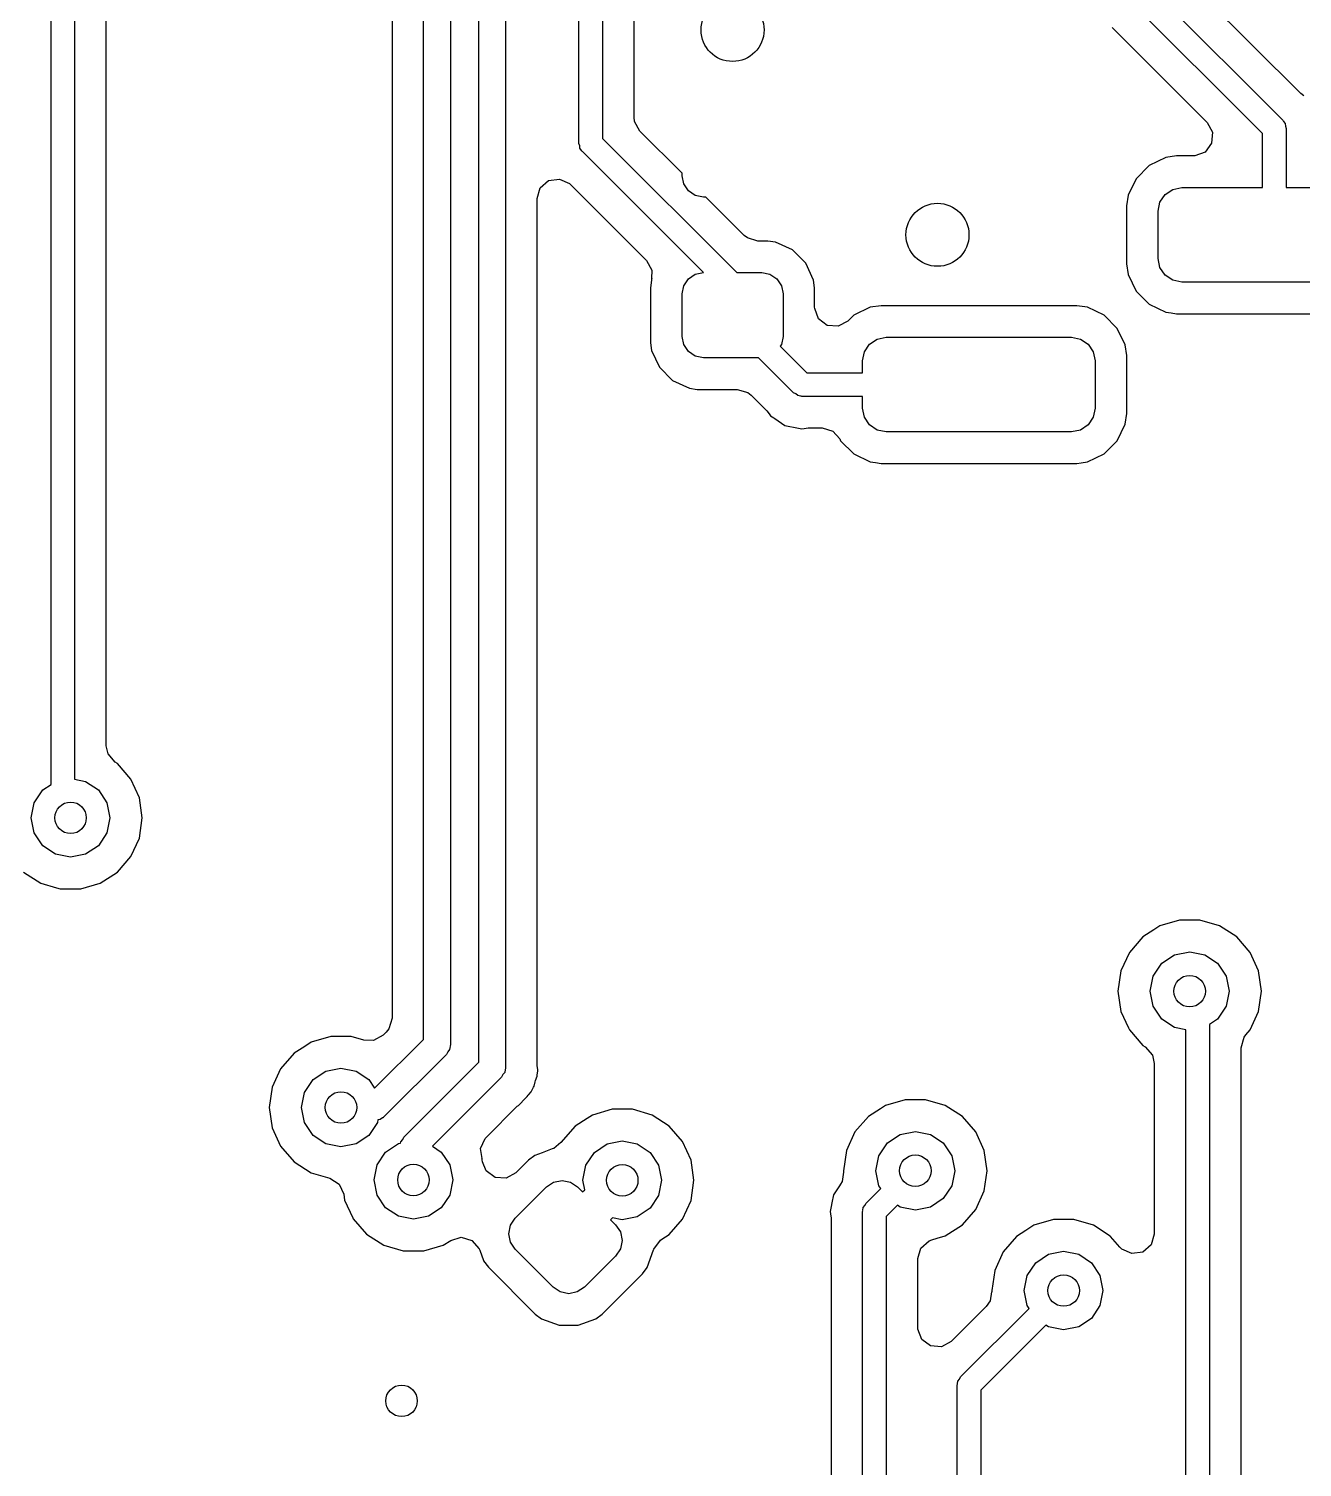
# Model space of a CAD drawing. Extents: x 0.4 to 10.6, y -8.1 to -0.4.
# Drawn here: x 5.7691 to 6.0872, y -2.6308 to -2.2713 of the extents above; entities that cross this region are included whole.
import ezdxf

# ---------------------------------------------------------------- set-up
doc = ezdxf.new("R2010")
doc.units = 0
doc.header["$MEASUREMENT"] = 0
doc.layers.add('BLACK', color=7, linetype='CONTINUOUS')

msp = doc.modelspace()

# ---------------------------------------------------------------- linework, layer by layer
at = {"layer": 'BLACK', "linetype": 'CONTINUOUS'}
for p, q in [((5.85982, -1.90754), (5.85982, -2.51857)), ((5.86772, -2.52386), (5.86772, -1.90659)), ((5.87441, -1.90798), (5.87441, -2.52525)), ((5.8815, -2.52957), (5.8815, -1.9123)), ((5.88819, -1.91369), (5.88819, -2.53096)), ((5.77465, -2.46016), (5.77465, -2.10768)), ((5.78055, -2.10768), (5.78055, -2.45886)), ((5.9065, -2.29997), (5.9065, -2.19429)), ((5.9124, -2.19429), (5.9124, -2.29874)), ((5.9203, -2.29345), (5.9203, -2.2236)), ((6.07726, -2.29748), (6.01403, -2.23425)), ((6.02238, -2.23425), (6.0823, -2.29417)), ((6.08679, -2.28749), (6.04169, -2.24239)), ((5.78844, -2.45049), (5.78844, -2.25312)), ((6.03965, -2.27104), (6.06341, -2.2948)), ((6.08753, -2.2881), (6.08679, -2.28749)), ((5.92041, -2.29449), (5.9203, -2.29345)), ((5.92173, -2.2969), (5.92041, -2.29449)), ((6.06341, -2.2948), (6.06473, -2.29721)), ((6.0823, -2.29417), (6.08241, -2.29432)), ((6.08241, -2.29432), (6.08248, -2.29436)), ((6.08248, -2.29436), (6.08252, -2.29448)), ((6.08252, -2.29448), (6.08289, -2.29501)), ((6.08289, -2.29501), (6.08295, -2.29565)), ((6.08295, -2.29565), (6.08317, -2.29626)), ((6.08317, -2.29626), (6.08317, -2.31102)), ((5.90672, -2.30057), (5.9065, -2.29997)), ((5.9124, -2.29874), (5.94594, -2.33228)), ((5.93228, -2.30746), (5.92173, -2.2969)), ((6.06454, -2.29995), (6.06289, -2.30216)), ((6.06473, -2.29721), (6.06454, -2.29995)), ((6.07726, -2.31102), (6.07726, -2.29748)), ((5.90677, -2.30121), (5.90672, -2.30057)), ((5.90714, -2.30174), (5.90677, -2.30121)), ((5.90719, -2.30186), (5.90714, -2.30174)), ((5.90726, -2.3019), (5.90719, -2.30186)), ((5.90736, -2.30205), (5.90726, -2.3019)), ((5.93759, -2.33228), (5.90736, -2.30205)), ((6.05309, -2.30352), (6.04896, -2.30554)), ((6.05578, -2.30313), (6.05309, -2.30352)), ((6.05996, -2.30313), (6.05578, -2.30313)), ((6.06031, -2.30312), (6.05996, -2.30313)), ((6.06289, -2.30216), (6.06031, -2.30312)), ((6.04896, -2.30554), (6.0457, -2.3088)), ((5.89686, -2.31108), (5.89894, -2.30928)), ((5.89894, -2.30928), (5.90166, -2.30889)), ((5.90166, -2.30889), (5.90416, -2.31003)), ((5.90416, -2.31003), (5.90442, -2.31027)), ((5.90442, -2.31027), (5.92342, -2.32927)), ((5.93228, -2.30807), (5.93228, -2.30746)), ((5.93269, -2.3101), (5.93228, -2.30807)), ((5.93384, -2.31183), (5.93269, -2.3101)), ((6.0457, -2.3088), (6.04368, -2.31294)), ((5.89608, -2.31372), (5.89686, -2.31108)), ((5.89608, -2.53001), (5.89608, -2.31372)), ((5.93556, -2.31298), (5.93384, -2.31183)), ((5.9376, -2.31339), (5.93556, -2.31298)), ((5.93821, -2.31339), (5.9376, -2.31339)), ((5.94778, -2.32296), (5.93821, -2.31339)), ((6.04368, -2.31294), (6.04329, -2.31562)), ((6.05163, -2.31467), (6.05291, -2.31275)), ((6.05291, -2.31275), (6.05483, -2.31147)), ((6.05483, -2.31147), (6.05709, -2.31102)), ((6.05709, -2.31102), (6.07726, -2.31102)), ((6.08317, -2.31102), (6.10335, -2.31102)), ((6.04329, -2.31562), (6.04329, -2.33005)), ((6.05118, -2.31693), (6.05163, -2.31467)), ((6.05118, -2.32874), (6.05118, -2.31693)), ((5.9486, -2.32361), (5.94778, -2.32296)), ((5.95123, -2.32439), (5.9486, -2.32361)), ((5.95371, -2.32439), (5.95123, -2.32439)), ((5.95564, -2.32464), (5.95371, -2.32439)), ((5.95371, -2.32439), (5.95371, -2.32439)), ((5.95986, -2.32661), (5.95564, -2.32464)), ((5.95564, -2.32464), (5.95564, -2.32464)), ((5.95564, -2.32464), (5.95564, -2.32464)), ((5.96315, -2.32991), (5.95986, -2.32661)), ((6.05163, -2.331), (6.05118, -2.32874)), ((5.92342, -2.32927), (5.92474, -2.33169)), ((5.92474, -2.33169), (5.92467, -2.33375)), ((5.93556, -2.33269), (5.93759, -2.33228)), ((5.94594, -2.33228), (5.95217, -2.33228)), ((5.95217, -2.33228), (5.9542, -2.33269)), ((5.96512, -2.33413), (5.96315, -2.32991)), ((6.04329, -2.33005), (6.04368, -2.33273)), ((6.05291, -2.33292), (6.05163, -2.331)), ((5.92464, -2.33413), (5.92439, -2.33605)), ((5.92439, -2.33605), (5.92439, -2.34978)), ((5.92465, -2.33409), (5.92464, -2.33413)), ((5.92466, -2.33403), (5.92465, -2.33409)), ((5.92469, -2.33376), (5.92466, -2.33403)), ((5.92467, -2.33375), (5.92469, -2.33376)), ((5.93228, -2.3376), (5.93269, -2.33556)), ((5.93269, -2.33556), (5.93384, -2.33384)), ((5.93384, -2.33384), (5.93556, -2.33269)), ((5.9542, -2.33269), (5.95592, -2.33384)), ((5.95592, -2.33384), (5.95708, -2.33556)), ((5.95708, -2.33556), (5.95748, -2.3376)), ((5.96537, -2.33605), (5.96512, -2.33413)), ((5.96512, -2.33413), (5.96512, -2.33413)), ((5.96537, -2.34092), (5.96537, -2.33605)), ((6.04368, -2.33273), (6.0457, -2.33687)), ((6.05483, -2.3342), (6.05291, -2.33292)), ((6.05709, -2.33465), (6.05483, -2.3342)), ((6.10335, -2.33465), (6.05709, -2.33465)), ((5.93228, -2.34823), (5.93228, -2.3376)), ((5.95748, -2.3376), (5.95748, -2.34823)), ((6.0457, -2.33687), (6.04896, -2.34013)), ((5.96539, -2.34127), (5.96537, -2.34092)), ((5.96635, -2.34385), (5.96539, -2.34127)), ((5.97514, -2.34294), (5.97371, -2.34438)), ((5.97928, -2.34092), (5.97514, -2.34294)), ((5.98196, -2.34053), (5.97928, -2.34092)), ((6.03084, -2.34053), (5.98196, -2.34053)), ((5.98196, -2.34053), (5.98196, -2.34053)), ((6.03352, -2.34092), (6.03084, -2.34053)), ((6.03084, -2.34053), (6.03084, -2.34053)), ((6.03766, -2.34294), (6.03352, -2.34092)), ((6.04091, -2.3462), (6.03766, -2.34294)), ((6.04896, -2.34013), (6.04896, -2.34013)), ((6.04896, -2.34013), (6.04896, -2.34013)), ((6.04896, -2.34013), (6.05309, -2.34215)), ((6.05309, -2.34215), (6.05444, -2.34234)), ((6.05444, -2.34234), (6.05578, -2.34254)), ((6.05578, -2.34254), (6.05578, -2.34254)), ((6.05578, -2.34254), (6.10466, -2.34254)), ((5.96855, -2.3455), (5.96635, -2.34385)), ((5.97129, -2.34569), (5.96855, -2.3455)), ((5.97371, -2.34438), (5.97129, -2.34569)), ((6.04294, -2.35034), (6.04091, -2.3462)), ((6.04091, -2.3462), (6.04091, -2.3462)), ((6.04091, -2.3462), (6.04091, -2.3462)), ((5.92439, -2.34978), (5.92464, -2.3517)), ((5.93269, -2.35026), (5.93228, -2.34823)), ((5.93384, -2.35199), (5.93269, -2.35026)), ((5.95708, -2.35026), (5.95681, -2.35066)), ((5.95748, -2.34823), (5.95708, -2.35026)), ((5.97781, -2.35207), (5.97909, -2.35015)), ((5.97909, -2.35015), (5.98101, -2.34887)), ((5.98101, -2.34887), (5.98327, -2.34843)), ((5.98327, -2.34843), (6.02953, -2.34843)), ((6.02953, -2.34843), (6.03179, -2.34887)), ((6.03179, -2.34887), (6.0337, -2.35015)), ((6.0337, -2.35015), (6.03498, -2.35207)), ((6.04333, -2.35302), (6.04294, -2.35034)), ((5.92464, -2.3517), (5.92464, -2.3517)), ((5.92464, -2.3517), (5.92661, -2.35592)), ((5.93556, -2.35314), (5.93384, -2.35199)), ((5.9376, -2.35354), (5.93556, -2.35314)), ((5.95134, -2.35354), (5.9376, -2.35354)), ((5.96012, -2.36232), (5.95134, -2.35354)), ((5.95681, -2.35066), (5.96343, -2.35728)), ((5.97736, -2.35433), (5.97781, -2.35207)), ((6.03498, -2.35207), (6.03543, -2.35433)), ((6.04333, -2.36745), (6.04333, -2.35302)), ((5.92661, -2.35592), (5.92991, -2.35922)), ((5.96343, -2.35728), (5.97736, -2.35728)), ((5.97736, -2.35728), (5.97736, -2.35433)), ((6.03543, -2.35433), (6.03543, -2.36614)), ((5.92991, -2.35922), (5.93413, -2.36118)), ((5.93413, -2.36118), (5.93605, -2.36144)), ((5.93605, -2.36144), (5.93605, -2.36144)), ((5.93605, -2.36144), (5.94604, -2.36144)), ((5.94604, -2.36144), (5.94868, -2.36221)), ((5.94868, -2.36221), (5.9495, -2.36287)), ((5.9495, -2.36287), (5.95344, -2.36681)), ((5.9607, -2.3626), (5.96012, -2.36232)), ((5.96119, -2.36301), (5.9607, -2.3626)), ((5.96183, -2.36312), (5.96119, -2.36301)), ((5.96195, -2.36318), (5.96183, -2.36312)), ((5.96202, -2.36316), (5.96195, -2.36318)), ((5.9622, -2.36319), (5.96202, -2.36316)), ((5.97736, -2.36319), (5.9622, -2.36319)), ((5.97736, -2.36614), (5.97736, -2.36319)), ((5.95344, -2.36681), (5.95405, -2.36755)), ((5.95405, -2.36755), (5.95438, -2.36806)), ((5.95438, -2.36806), (5.95438, -2.36806)), ((5.95438, -2.36806), (5.95438, -2.36806)), ((5.95438, -2.36806), (5.95519, -2.36859)), ((5.97781, -2.3684), (5.97736, -2.36614)), ((5.97909, -2.37032), (5.97781, -2.3684)), ((6.03498, -2.3684), (6.0337, -2.37032)), ((6.03543, -2.36614), (6.03498, -2.3684)), ((6.04294, -2.37013), (6.04333, -2.36745)), ((5.95519, -2.36859), (5.95519, -2.36859)), ((5.95519, -2.36859), (5.95543, -2.36875)), ((5.95543, -2.36875), (5.9563, -2.36933)), ((5.9563, -2.36933), (5.95797, -2.37045)), ((5.95797, -2.37045), (5.95797, -2.37045)), ((5.95797, -2.37045), (5.95797, -2.37045)), ((5.95797, -2.37045), (5.96137, -2.37113)), ((5.96137, -2.37113), (5.96137, -2.37113)), ((5.96137, -2.37113), (5.9622, -2.3713)), ((5.9622, -2.3713), (5.9628, -2.37118)), ((5.9628, -2.37118), (5.96375, -2.37108)), ((5.96375, -2.37108), (5.96728, -2.37108)), ((5.96728, -2.37108), (5.96992, -2.37186)), ((5.96992, -2.37186), (5.97166, -2.37382)), ((5.98101, -2.3716), (5.97909, -2.37032)), ((5.98327, -2.37205), (5.98101, -2.3716)), ((6.02953, -2.37205), (5.98327, -2.37205)), ((6.03179, -2.3716), (6.02953, -2.37205)), ((6.0337, -2.37032), (6.03179, -2.3716)), ((6.04091, -2.37427), (6.04294, -2.37013)), ((5.97166, -2.37382), (5.97188, -2.37427)), ((5.97188, -2.37427), (5.97514, -2.37753)), ((6.03766, -2.37753), (6.04091, -2.37427)), ((5.97514, -2.37753), (5.97514, -2.37753)), ((5.97514, -2.37753), (5.97514, -2.37753)), ((5.97514, -2.37753), (5.97928, -2.37955)), ((6.03352, -2.37955), (6.03766, -2.37753)), ((5.97928, -2.37955), (5.98062, -2.37975)), ((5.98062, -2.37975), (5.98196, -2.37994)), ((5.98196, -2.37994), (5.98196, -2.37994)), ((5.98196, -2.37994), (6.03084, -2.37994)), ((6.03084, -2.37994), (6.03193, -2.37978)), ((6.03193, -2.37978), (6.03352, -2.37955)), ((5.78889, -2.45251), (5.78844, -2.45049)), ((5.79069, -2.45459), (5.78889, -2.45251)), ((5.79126, -2.45496), (5.79069, -2.45459)), ((5.7946, -2.45882), (5.79126, -2.45496)), ((5.77043, -2.46474), (5.77257, -2.46154)), ((5.77257, -2.46154), (5.77465, -2.46016)), ((5.78055, -2.45886), (5.78329, -2.45941)), ((5.78329, -2.45941), (5.78649, -2.46154)), ((5.78649, -2.46154), (5.78862, -2.46474)), ((5.79672, -2.46346), (5.7946, -2.45882)), ((5.76969, -2.4685), (5.77043, -2.46474)), ((5.78862, -2.46474), (5.78937, -2.4685)), ((5.79745, -2.4685), (5.79672, -2.46346)), ((5.77043, -2.47227), (5.76969, -2.4685)), ((5.78937, -2.4685), (5.78862, -2.47227)), ((5.79672, -2.47355), (5.79745, -2.4685)), ((5.77257, -2.47546), (5.77043, -2.47227)), ((5.78862, -2.47227), (5.78649, -2.47546)), ((5.77576, -2.4776), (5.77257, -2.47546)), ((5.78649, -2.47546), (5.78329, -2.4776)), ((5.7946, -2.47819), (5.79672, -2.47355)), ((5.77953, -2.47835), (5.77576, -2.4776)), ((5.78329, -2.4776), (5.77953, -2.47835)), ((5.79126, -2.48205), (5.7946, -2.47819)), ((5.76779, -2.48205), (5.77208, -2.4848)), ((5.78697, -2.4848), (5.79126, -2.48205)), ((5.77208, -2.4848), (5.776, -2.48595)), ((5.776, -2.48595), (5.77698, -2.48624)), ((5.77698, -2.48624), (5.77698, -2.48624)), ((5.77698, -2.48624), (5.77698, -2.48624)), ((5.77698, -2.48624), (5.78208, -2.48624)), ((5.78208, -2.48624), (5.78697, -2.4848)), ((5.78208, -2.48624), (5.78208, -2.48624)), ((6.0565, -2.49407), (6.05161, -2.49551)), ((6.05651, -2.49407), (6.0565, -2.49407)), ((6.06161, -2.49407), (6.05651, -2.49407)), ((6.0665, -2.49551), (6.06161, -2.49407)), ((6.06161, -2.49407), (6.06161, -2.49407)), ((6.05009, -2.49649), (6.04732, -2.49827)), ((6.05161, -2.49551), (6.05009, -2.49649)), ((6.05161, -2.49551), (6.05161, -2.49551)), ((6.05161, -2.49551), (6.05161, -2.49551)), ((6.07079, -2.49827), (6.0665, -2.49551)), ((6.0665, -2.49551), (6.0665, -2.49551)), ((6.0665, -2.49551), (6.0665, -2.49551)), ((6.04732, -2.49827), (6.04398, -2.50212)), ((6.07413, -2.50212), (6.07079, -2.49827)), ((6.04398, -2.50212), (6.04186, -2.50676)), ((6.04398, -2.50212), (6.04398, -2.50212)), ((6.04996, -2.50804), (6.0521, -2.50485)), ((6.0521, -2.50485), (6.05529, -2.50272)), ((6.05529, -2.50272), (6.05906, -2.50197)), ((6.05906, -2.50197), (6.06282, -2.50272)), ((6.06282, -2.50272), (6.06601, -2.50485)), ((6.06601, -2.50485), (6.06815, -2.50804)), ((6.07625, -2.50676), (6.07413, -2.50212)), ((6.04186, -2.50676), (6.04114, -2.51181)), ((6.04921, -2.51181), (6.04996, -2.50804)), ((6.06815, -2.50804), (6.0689, -2.51181)), ((6.07697, -2.51181), (6.07625, -2.50676)), ((6.04114, -2.51181), (6.04186, -2.51686)), ((6.04996, -2.51558), (6.04921, -2.51181)), ((6.0689, -2.51181), (6.06815, -2.51558)), ((6.07625, -2.51686), (6.07697, -2.51181)), ((6.0521, -2.51877), (6.04996, -2.51558)), ((6.06815, -2.51558), (6.06601, -2.51877)), ((5.85982, -2.51857), (5.85905, -2.52121)), ((6.04186, -2.51686), (6.04374, -2.52096)), ((6.05529, -2.5209), (6.0521, -2.51877)), ((6.06601, -2.51877), (6.06398, -2.52013)), ((6.07413, -2.5215), (6.07625, -2.51686)), ((5.85759, -2.52282), (5.85518, -2.52414)), ((5.85839, -2.52202), (5.85759, -2.52282)), ((5.85905, -2.52121), (5.85839, -2.52202)), ((6.04374, -2.52096), (6.04398, -2.5215)), ((6.04398, -2.5215), (6.04732, -2.52535)), ((6.05807, -2.52146), (6.05529, -2.5209)), ((6.05807, -3.09409), (6.05807, -2.52146)), ((6.06398, -2.52013), (6.06398, -3.09409)), ((6.07265, -2.52329), (6.07306, -2.52273)), ((6.07306, -2.52273), (6.07413, -2.5215)), ((5.83801, -2.52562), (5.83535, -2.52733)), ((5.83964, -2.52458), (5.83801, -2.52562)), ((5.84453, -2.52314), (5.83964, -2.52458)), ((5.83964, -2.52458), (5.83964, -2.52458)), ((5.83964, -2.52458), (5.83964, -2.52458)), ((5.84963, -2.52314), (5.84453, -2.52314)), ((5.84453, -2.52314), (5.84453, -2.52314)), ((5.85276, -2.52406), (5.84963, -2.52314)), ((5.84963, -2.52314), (5.84963, -2.52314)), ((5.85518, -2.52414), (5.85276, -2.52406)), ((5.85549, -2.53608), (5.86772, -2.52386)), ((5.87421, -2.52639), (5.87374, -2.52695)), ((5.87433, -2.52567), (5.87421, -2.52639)), ((5.8744, -2.52554), (5.87433, -2.52567)), ((5.87441, -2.52525), (5.87437, -2.52545)), ((5.87437, -2.52545), (5.8744, -2.52554)), ((6.04732, -2.52535), (6.04793, -2.52575)), ((6.04793, -2.52575), (6.04974, -2.52783)), ((6.07187, -2.52593), (6.07265, -2.52329)), ((6.07187, -3.07087), (6.07187, -2.52593)), ((5.83535, -2.52733), (5.83201, -2.53119)), ((5.87343, -2.52761), (5.8578, -2.54324)), ((5.86281, -2.54825), (5.8815, -2.52957)), ((5.87374, -2.52695), (5.87343, -2.52761)), ((5.89611, -2.53034), (5.89608, -2.53001)), ((6.04974, -2.52783), (6.05018, -2.52985)), ((6.05018, -2.52985), (6.05018, -2.57254)), ((5.83201, -2.53119), (5.82989, -2.53583)), ((5.83201, -2.53119), (5.83201, -2.53119)), ((5.84012, -2.53391), (5.84332, -2.53178)), ((5.84332, -2.53178), (5.84708, -2.53103)), ((5.84708, -2.53103), (5.85085, -2.53178)), ((5.85085, -2.53178), (5.85404, -2.53391)), ((5.88721, -2.53332), (5.86997, -2.55056)), ((5.88752, -2.53266), (5.88721, -2.53332)), ((5.88799, -2.5321), (5.88752, -2.53266)), ((5.88811, -2.53138), (5.88799, -2.5321)), ((5.88818, -2.53125), (5.88811, -2.53138)), ((5.88819, -2.53096), (5.88815, -2.53116)), ((5.88815, -2.53116), (5.88818, -2.53125)), ((5.89567, -2.53413), (5.89608, -2.53306)), ((5.89608, -2.53283), (5.89621, -2.53171)), ((5.89608, -2.53306), (5.89608, -2.53283)), ((5.89627, -2.53148), (5.89611, -2.53034)), ((5.89621, -2.53171), (5.89627, -2.53148)), ((5.82989, -2.53583), (5.82917, -2.54087)), ((5.83724, -2.54087), (5.83799, -2.53711)), ((5.83799, -2.53711), (5.84012, -2.53391)), ((5.85404, -2.53391), (5.85549, -2.53608)), ((5.89399, -2.53761), (5.89456, -2.53697)), ((5.89456, -2.53697), (5.89465, -2.53676)), ((5.89465, -2.53676), (5.89517, -2.53576)), ((5.89517, -2.53576), (5.8953, -2.53557)), ((5.8953, -2.53557), (5.89557, -2.53445)), ((5.89557, -2.53445), (5.89567, -2.53413)), ((5.82917, -2.54087), (5.82989, -2.54592)), ((5.83799, -2.54464), (5.83724, -2.54087)), ((5.88333, -2.54837), (5.89112, -2.54057)), ((5.89112, -2.54057), (5.89138, -2.54035)), ((5.89138, -2.54035), (5.89173, -2.54008)), ((5.89173, -2.54008), (5.89294, -2.53876)), ((5.89173, -2.54008), (5.89173, -2.54008)), ((5.89294, -2.53876), (5.89301, -2.53868)), ((5.89301, -2.53868), (5.89353, -2.53817)), ((5.89353, -2.53817), (5.89358, -2.53809)), ((5.89358, -2.53809), (5.89379, -2.53783)), ((5.89379, -2.53783), (5.89399, -2.53761)), ((5.98309, -2.54038), (5.98185, -2.54118)), ((5.98798, -2.53895), (5.98309, -2.54038)), ((5.98309, -2.54038), (5.98309, -2.54038)), ((5.98309, -2.54038), (5.98309, -2.54038)), ((5.99308, -2.53895), (5.98798, -2.53895)), ((5.98798, -2.53895), (5.98798, -2.53895)), ((5.99798, -2.54038), (5.99308, -2.53895)), ((5.99308, -2.53895), (5.99308, -2.53895)), ((6.00227, -2.54314), (5.99798, -2.54038)), ((5.99798, -2.54038), (5.99798, -2.54038)), ((5.99798, -2.54038), (5.99798, -2.54038)), ((5.85631, -2.54395), (5.85618, -2.54464)), ((5.85685, -2.54391), (5.85631, -2.54395)), ((5.85745, -2.54349), (5.85685, -2.54391)), ((5.85759, -2.54344), (5.85745, -2.54349)), ((5.85763, -2.54336), (5.85759, -2.54344)), ((5.8578, -2.54324), (5.85763, -2.54336)), ((5.90858, -2.54359), (5.90559, -2.54551)), ((5.90988, -2.54276), (5.90858, -2.54359)), ((5.91477, -2.54132), (5.90988, -2.54276)), ((5.90988, -2.54276), (5.90988, -2.54276)), ((5.90988, -2.54276), (5.90988, -2.54276)), ((5.91987, -2.54132), (5.91477, -2.54132)), ((5.91477, -2.54132), (5.91477, -2.54132)), ((5.92477, -2.54276), (5.91987, -2.54132)), ((5.91987, -2.54132), (5.91987, -2.54132)), ((5.92906, -2.54551), (5.92477, -2.54276)), ((5.92477, -2.54276), (5.92477, -2.54276)), ((5.92477, -2.54276), (5.92477, -2.54276)), ((5.9788, -2.54314), (5.97546, -2.54699)), ((5.98185, -2.54118), (5.9788, -2.54314)), ((6.00561, -2.54699), (6.00227, -2.54314)), ((5.82989, -2.54592), (5.83201, -2.55056)), ((5.84012, -2.54783), (5.83799, -2.54464)), ((5.84332, -2.54997), (5.84012, -2.54783)), ((5.85404, -2.54783), (5.85085, -2.54997)), ((5.85618, -2.54464), (5.85404, -2.54783)), ((5.90559, -2.54551), (5.90202, -2.54963)), ((5.9324, -2.54937), (5.92906, -2.54551)), ((5.97546, -2.54699), (5.97334, -2.55163)), ((5.97546, -2.54699), (5.97546, -2.54699)), ((5.98357, -2.54972), (5.98677, -2.54759)), ((5.98677, -2.54759), (5.99053, -2.54684)), ((5.99053, -2.54684), (5.9943, -2.54759)), ((5.9943, -2.54759), (5.99749, -2.54972)), ((6.00773, -2.55163), (6.00561, -2.54699)), ((5.83201, -2.55056), (5.83201, -2.55056)), ((5.83201, -2.55056), (5.83535, -2.55442)), ((5.84708, -2.55072), (5.84332, -2.54997)), ((5.85085, -2.54997), (5.84708, -2.55072)), ((5.85822, -2.55201), (5.86141, -2.54988)), ((5.86141, -2.54988), (5.86198, -2.54976)), ((5.86198, -2.54976), (5.86203, -2.54947)), ((5.86203, -2.54947), (5.8625, -2.54891)), ((5.8625, -2.54891), (5.86281, -2.54825)), ((5.86997, -2.55056), (5.87214, -2.55201)), ((5.88195, -2.55112), (5.88309, -2.54862)), ((5.8823, -2.55358), (5.88195, -2.55112)), ((5.88309, -2.54862), (5.88333, -2.54837)), ((5.89986, -2.55124), (5.8973, -2.55217)), ((5.90022, -2.55109), (5.89986, -2.55124)), ((5.90196, -2.54958), (5.90022, -2.55109)), ((5.90202, -2.54963), (5.90196, -2.54958)), ((5.91036, -2.5521), (5.91356, -2.54996)), ((5.91356, -2.54996), (5.91732, -2.54921)), ((5.91732, -2.54921), (5.92109, -2.54996)), ((5.92109, -2.54996), (5.92428, -2.5521)), ((5.93452, -2.55401), (5.9324, -2.54937)), ((5.97334, -2.55163), (5.97262, -2.55668)), ((5.98144, -2.55292), (5.98357, -2.54972)), ((5.99749, -2.54972), (5.99963, -2.55292)), ((6.00845, -2.55668), (6.00773, -2.55163)), ((5.83535, -2.55442), (5.83964, -2.55717)), ((5.85534, -2.55897), (5.85609, -2.5552)), ((5.85609, -2.5552), (5.85822, -2.55201)), ((5.87214, -2.55201), (5.87427, -2.5552)), ((5.87427, -2.5552), (5.87502, -2.55897)), ((5.88227, -2.55359), (5.8823, -2.55358)), ((5.88233, -2.55377), (5.88227, -2.55359)), ((5.88234, -2.55385), (5.88233, -2.55377)), ((5.88237, -2.55392), (5.88234, -2.55385)), ((5.88245, -2.55446), (5.88237, -2.55392)), ((5.88337, -2.55669), (5.88245, -2.55446)), ((5.89392, -2.55403), (5.89073, -2.55722)), ((5.89548, -2.55283), (5.89392, -2.55403)), ((5.89549, -2.55283), (5.89548, -2.55283)), ((5.8973, -2.55217), (5.89549, -2.55283)), ((5.89549, -2.55283), (5.89549, -2.55283)), ((5.90748, -2.55906), (5.90823, -2.55529)), ((5.90823, -2.55529), (5.91036, -2.5521)), ((5.92428, -2.5521), (5.92642, -2.55529)), ((5.92642, -2.55529), (5.92717, -2.55906)), ((5.93524, -2.55906), (5.93452, -2.55401)), ((5.98069, -2.55668), (5.98144, -2.55292)), ((5.99963, -2.55292), (6.00038, -2.55668)), ((5.83964, -2.55717), (5.84432, -2.55855)), ((5.84432, -2.55855), (5.84663, -2.56003)), ((5.85609, -2.56274), (5.85534, -2.55897)), ((5.87502, -2.55897), (5.87427, -2.56274)), ((5.88558, -2.55834), (5.88337, -2.55669)), ((5.88832, -2.55854), (5.88558, -2.55834)), ((5.89073, -2.55722), (5.88832, -2.55854)), ((5.97256, -2.55703), (5.97222, -2.55938)), ((5.97262, -2.55703), (5.97256, -2.55703)), ((5.97262, -2.55668), (5.97262, -2.55703)), ((5.98144, -2.56045), (5.98069, -2.55668)), ((6.00038, -2.55668), (5.99963, -2.56045)), ((6.00773, -2.56173), (6.00845, -2.55668)), ((5.84663, -2.56003), (5.84777, -2.56254)), ((5.84777, -2.56254), (5.84799, -2.56402)), ((5.8906, -2.56852), (5.89839, -2.56072)), ((5.89839, -2.56072), (5.90018, -2.55953)), ((5.90018, -2.55953), (5.90229, -2.55911)), ((5.90229, -2.55911), (5.9044, -2.55953)), ((5.9044, -2.55953), (5.90619, -2.56072)), ((5.90619, -2.56072), (5.90744, -2.56198)), ((5.90744, -2.56198), (5.90796, -2.56146)), ((5.90796, -2.56146), (5.90748, -2.55906)), ((5.92717, -2.55906), (5.92642, -2.56282)), ((5.93452, -2.5641), (5.93524, -2.55906)), ((5.97157, -2.56047), (5.9701, -2.56267)), ((5.97184, -2.56006), (5.97157, -2.56047)), ((5.97222, -2.55938), (5.97184, -2.56006)), ((5.97823, -2.56481), (5.9819, -2.56114)), ((5.9819, -2.56114), (5.98144, -2.56045)), ((5.99963, -2.56045), (5.99749, -2.56364)), ((6.00561, -2.56637), (6.00773, -2.56173)), ((5.84799, -2.56402), (5.85001, -2.56845)), ((5.85822, -2.56593), (5.85609, -2.56274)), ((5.86141, -2.56806), (5.85822, -2.56593)), ((5.87214, -2.56593), (5.86895, -2.56806)), ((5.87427, -2.56274), (5.87214, -2.56593)), ((5.92428, -2.56601), (5.92109, -2.56815)), ((5.92642, -2.56282), (5.92428, -2.56601)), ((5.9324, -2.56874), (5.93452, -2.5641)), ((5.96951, -2.56561), (5.96926, -2.5669)), ((5.9697, -2.56468), (5.96951, -2.56561)), ((5.9701, -2.56267), (5.9697, -2.56468)), ((5.97743, -2.56653), (5.97754, -2.56589)), ((5.97754, -2.56589), (5.97795, -2.5654)), ((5.97795, -2.5654), (5.97823, -2.56481)), ((5.98608, -2.56531), (5.98327, -2.56812)), ((5.98677, -2.56578), (5.98608, -2.56531)), ((5.99053, -2.56652), (5.98677, -2.56578)), ((5.9943, -2.56578), (5.99053, -2.56652)), ((5.99749, -2.56364), (5.9943, -2.56578)), ((5.85001, -2.56845), (5.85011, -2.56866)), ((5.85011, -2.56866), (5.85345, -2.57251)), ((5.86518, -2.56881), (5.86141, -2.56806)), ((5.86895, -2.56806), (5.86518, -2.56881)), ((5.8894, -2.57031), (5.8906, -2.56852)), ((5.91492, -2.56842), (5.9144, -2.56894)), ((5.9144, -2.56894), (5.91565, -2.57019)), ((5.91732, -2.5689), (5.91492, -2.56842)), ((5.92109, -2.56815), (5.91732, -2.5689)), ((5.92906, -2.5726), (5.9324, -2.56874)), ((5.96926, -2.5669), (5.96936, -2.56742)), ((5.96936, -2.56742), (5.96937, -2.5675)), ((5.96937, -2.5675), (5.96947, -2.56845)), ((5.96947, -2.56845), (5.96947, -3.08586)), ((5.97736, -2.5669), (5.97739, -2.56672)), ((5.97736, -3.26063), (5.97736, -2.5669)), ((5.97737, -2.56664), (5.97743, -2.56653)), ((5.97739, -2.56672), (5.97737, -2.56664)), ((5.98327, -2.56812), (5.98327, -3.25941)), ((6.00227, -2.57022), (6.00561, -2.56637)), ((6.02501, -2.56888), (6.02012, -2.57031)), ((6.03011, -2.56888), (6.02501, -2.56888)), ((6.02501, -2.56888), (6.02501, -2.56888)), ((6.035, -2.57031), (6.03011, -2.56888)), ((6.03011, -2.56888), (6.03011, -2.56888)), ((5.85345, -2.57251), (5.85774, -2.57527)), ((5.87449, -2.57407), (5.87713, -2.57329)), ((5.87713, -2.57329), (5.87977, -2.57407)), ((5.88898, -2.57242), (5.8894, -2.57031)), ((5.8894, -2.57453), (5.88898, -2.57242)), ((5.91565, -2.57019), (5.91685, -2.57198)), ((5.91685, -2.57198), (5.91727, -2.57409)), ((5.92719, -2.5738), (5.92906, -2.5726)), ((5.996, -2.57356), (5.99798, -2.57298)), ((5.99798, -2.57298), (6.00227, -2.57022)), ((6.01582, -2.57307), (6.01248, -2.57693)), ((6.0181, -2.57161), (6.01582, -2.57307)), ((6.02012, -2.57031), (6.0181, -2.57161)), ((6.02012, -2.57031), (6.02012, -2.57031)), ((6.02012, -2.57031), (6.02012, -2.57031)), ((6.03916, -2.57299), (6.035, -2.57031)), ((6.035, -2.57031), (6.035, -2.57031)), ((6.035, -2.57031), (6.035, -2.57031)), ((6.03929, -2.57307), (6.03916, -2.57299)), ((6.04161, -2.57574), (6.03929, -2.57307)), ((6.05018, -2.57254), (6.0494, -2.57518)), ((5.85774, -2.57527), (5.86263, -2.57671)), ((5.86263, -2.57671), (5.86263, -2.57671)), ((5.86263, -2.57671), (5.86263, -2.57671)), ((5.86263, -2.57671), (5.86773, -2.57671)), ((5.86773, -2.57671), (5.87262, -2.57527)), ((5.86773, -2.57671), (5.86773, -2.57671)), ((5.87262, -2.57527), (5.87449, -2.57407)), ((5.87977, -2.57407), (5.88157, -2.57615)), ((5.88157, -2.57615), (5.88172, -2.57651)), ((5.88172, -2.57651), (5.88268, -2.57914)), ((5.8906, -2.57631), (5.8894, -2.57453)), ((5.90006, -2.58578), (5.8906, -2.57631)), ((5.91685, -2.5762), (5.91565, -2.57798)), ((5.91727, -2.57409), (5.91685, -2.5762)), ((5.92355, -2.58089), (5.92516, -2.57645)), ((5.92516, -2.57645), (5.92524, -2.57624)), ((5.92516, -2.57645), (5.92516, -2.57645)), ((5.92524, -2.57624), (5.92687, -2.57402)), ((5.92687, -2.57402), (5.92719, -2.5738)), ((5.99116, -2.57864), (5.99194, -2.576)), ((5.99194, -2.576), (5.99402, -2.5742)), ((5.99402, -2.5742), (5.99467, -2.57395)), ((5.99467, -2.57395), (5.996, -2.57356)), ((6.01248, -2.57693), (6.01037, -2.58157)), ((6.01248, -2.57693), (6.01248, -2.57693)), ((6.02379, -2.57752), (6.02756, -2.57677)), ((6.02756, -2.57677), (6.03133, -2.57752)), ((6.0421, -2.57623), (6.04161, -2.57574)), ((6.0446, -2.57738), (6.0421, -2.57623)), ((6.0494, -2.57518), (6.04732, -2.57698)), ((5.88268, -2.57914), (5.88271, -2.57922)), ((5.88271, -2.57922), (5.88271, -2.57922)), ((5.88271, -2.57922), (5.88271, -2.57922)), ((5.88271, -2.57922), (5.88391, -2.58078)), ((5.91565, -2.57798), (5.90786, -2.58578)), ((5.99116, -2.59589), (5.99116, -2.57864)), ((6.01847, -2.58285), (6.0206, -2.57965)), ((6.0206, -2.57965), (6.02379, -2.57752)), ((6.03133, -2.57752), (6.03452, -2.57965)), ((6.03452, -2.57965), (6.03665, -2.58285)), ((6.04732, -2.57698), (6.0446, -2.57738)), ((5.88391, -2.58078), (5.88391, -2.58078)), ((5.88391, -2.58078), (5.88391, -2.58078)), ((5.88391, -2.58078), (5.89559, -2.59247)), ((5.91233, -2.59247), (5.92235, -2.58246)), ((5.92235, -2.58246), (5.92355, -2.58089)), ((6.01037, -2.58157), (6.00964, -2.58661)), ((6.01772, -2.58661), (6.01847, -2.58285)), ((6.03665, -2.58285), (6.0374, -2.58661)), ((5.90185, -2.58697), (5.90006, -2.58578)), ((5.90396, -2.58739), (5.90185, -2.58697)), ((5.90607, -2.58697), (5.90396, -2.58739)), ((5.90786, -2.58578), (5.90607, -2.58697)), ((6.00954, -2.58696), (6.00923, -2.58917)), ((6.00964, -2.58696), (6.00954, -2.58696)), ((6.00964, -2.58661), (6.00964, -2.58696)), ((6.01847, -2.59038), (6.01772, -2.58661)), ((6.0374, -2.58661), (6.03665, -2.59038)), ((6.00824, -2.5906), (5.9995, -2.59934)), ((6.00185, -2.60815), (6.01893, -2.59107)), ((6.00923, -2.58917), (6.00824, -2.5906)), ((6.01893, -2.59107), (6.01847, -2.59038)), ((6.03665, -2.59038), (6.03452, -2.59357)), ((5.89559, -2.59247), (5.89559, -2.59247)), ((5.89559, -2.59247), (5.89559, -2.59247)), ((5.89559, -2.59247), (5.89716, -2.59367)), ((5.89716, -2.59367), (5.89716, -2.59367)), ((5.89716, -2.59367), (5.9016, -2.59529)), ((5.90633, -2.59529), (5.91077, -2.59367)), ((5.91077, -2.59367), (5.91233, -2.59247)), ((6.03452, -2.59357), (6.03133, -2.59571)), ((5.9016, -2.59529), (5.9016, -2.59529)), ((5.9016, -2.59529), (5.90633, -2.59529)), ((5.90633, -2.59529), (5.90633, -2.59529)), ((5.99117, -2.59623), (5.99116, -2.59589)), ((5.99214, -2.59881), (5.99117, -2.59623)), ((6.0231, -2.59525), (6.00689, -2.61146)), ((6.02379, -2.59571), (6.0231, -2.59525)), ((6.02756, -2.59646), (6.02379, -2.59571)), ((6.03133, -2.59571), (6.02756, -2.59646)), ((5.99434, -2.60046), (5.99214, -2.59881)), ((5.99708, -2.60066), (5.99434, -2.60046)), ((5.9995, -2.59934), (5.99708, -2.60066)), ((6.00105, -2.60986), (6.00116, -2.60923)), ((6.00116, -2.60923), (6.00158, -2.60873)), ((6.00158, -2.60873), (6.00185, -2.60815)), ((6.00098, -2.61024), (6.00102, -2.61006)), ((6.00098, -3.23425), (6.00098, -2.61024)), ((6.001, -2.60998), (6.00105, -2.60986)), ((6.00102, -2.61006), (6.001, -2.60998)), ((6.00689, -2.61146), (6.00689, -3.23303))]:
    msp.add_line(p, q, dxfattribs=at)
at = {"layer": 'BLACK'}
for centre, radius in [((5.94488, -2.27165), 0.00787), ((5.99606, -2.32283), 0.00787), ((5.77953, -2.4685), 0.00394), ((6.05906, -2.51181), 0.00394), ((5.84708, -2.54087), 0.00394), ((5.86518, -2.55897), 0.00394), ((5.91732, -2.55906), 0.00394), ((5.99053, -2.55668), 0.00394), ((6.02756, -2.58661), 0.00394), ((5.8622, -2.61417), 0.00394)]:
    msp.add_circle(centre, radius, dxfattribs=at)

doc.saveas('drawing.dxf')
